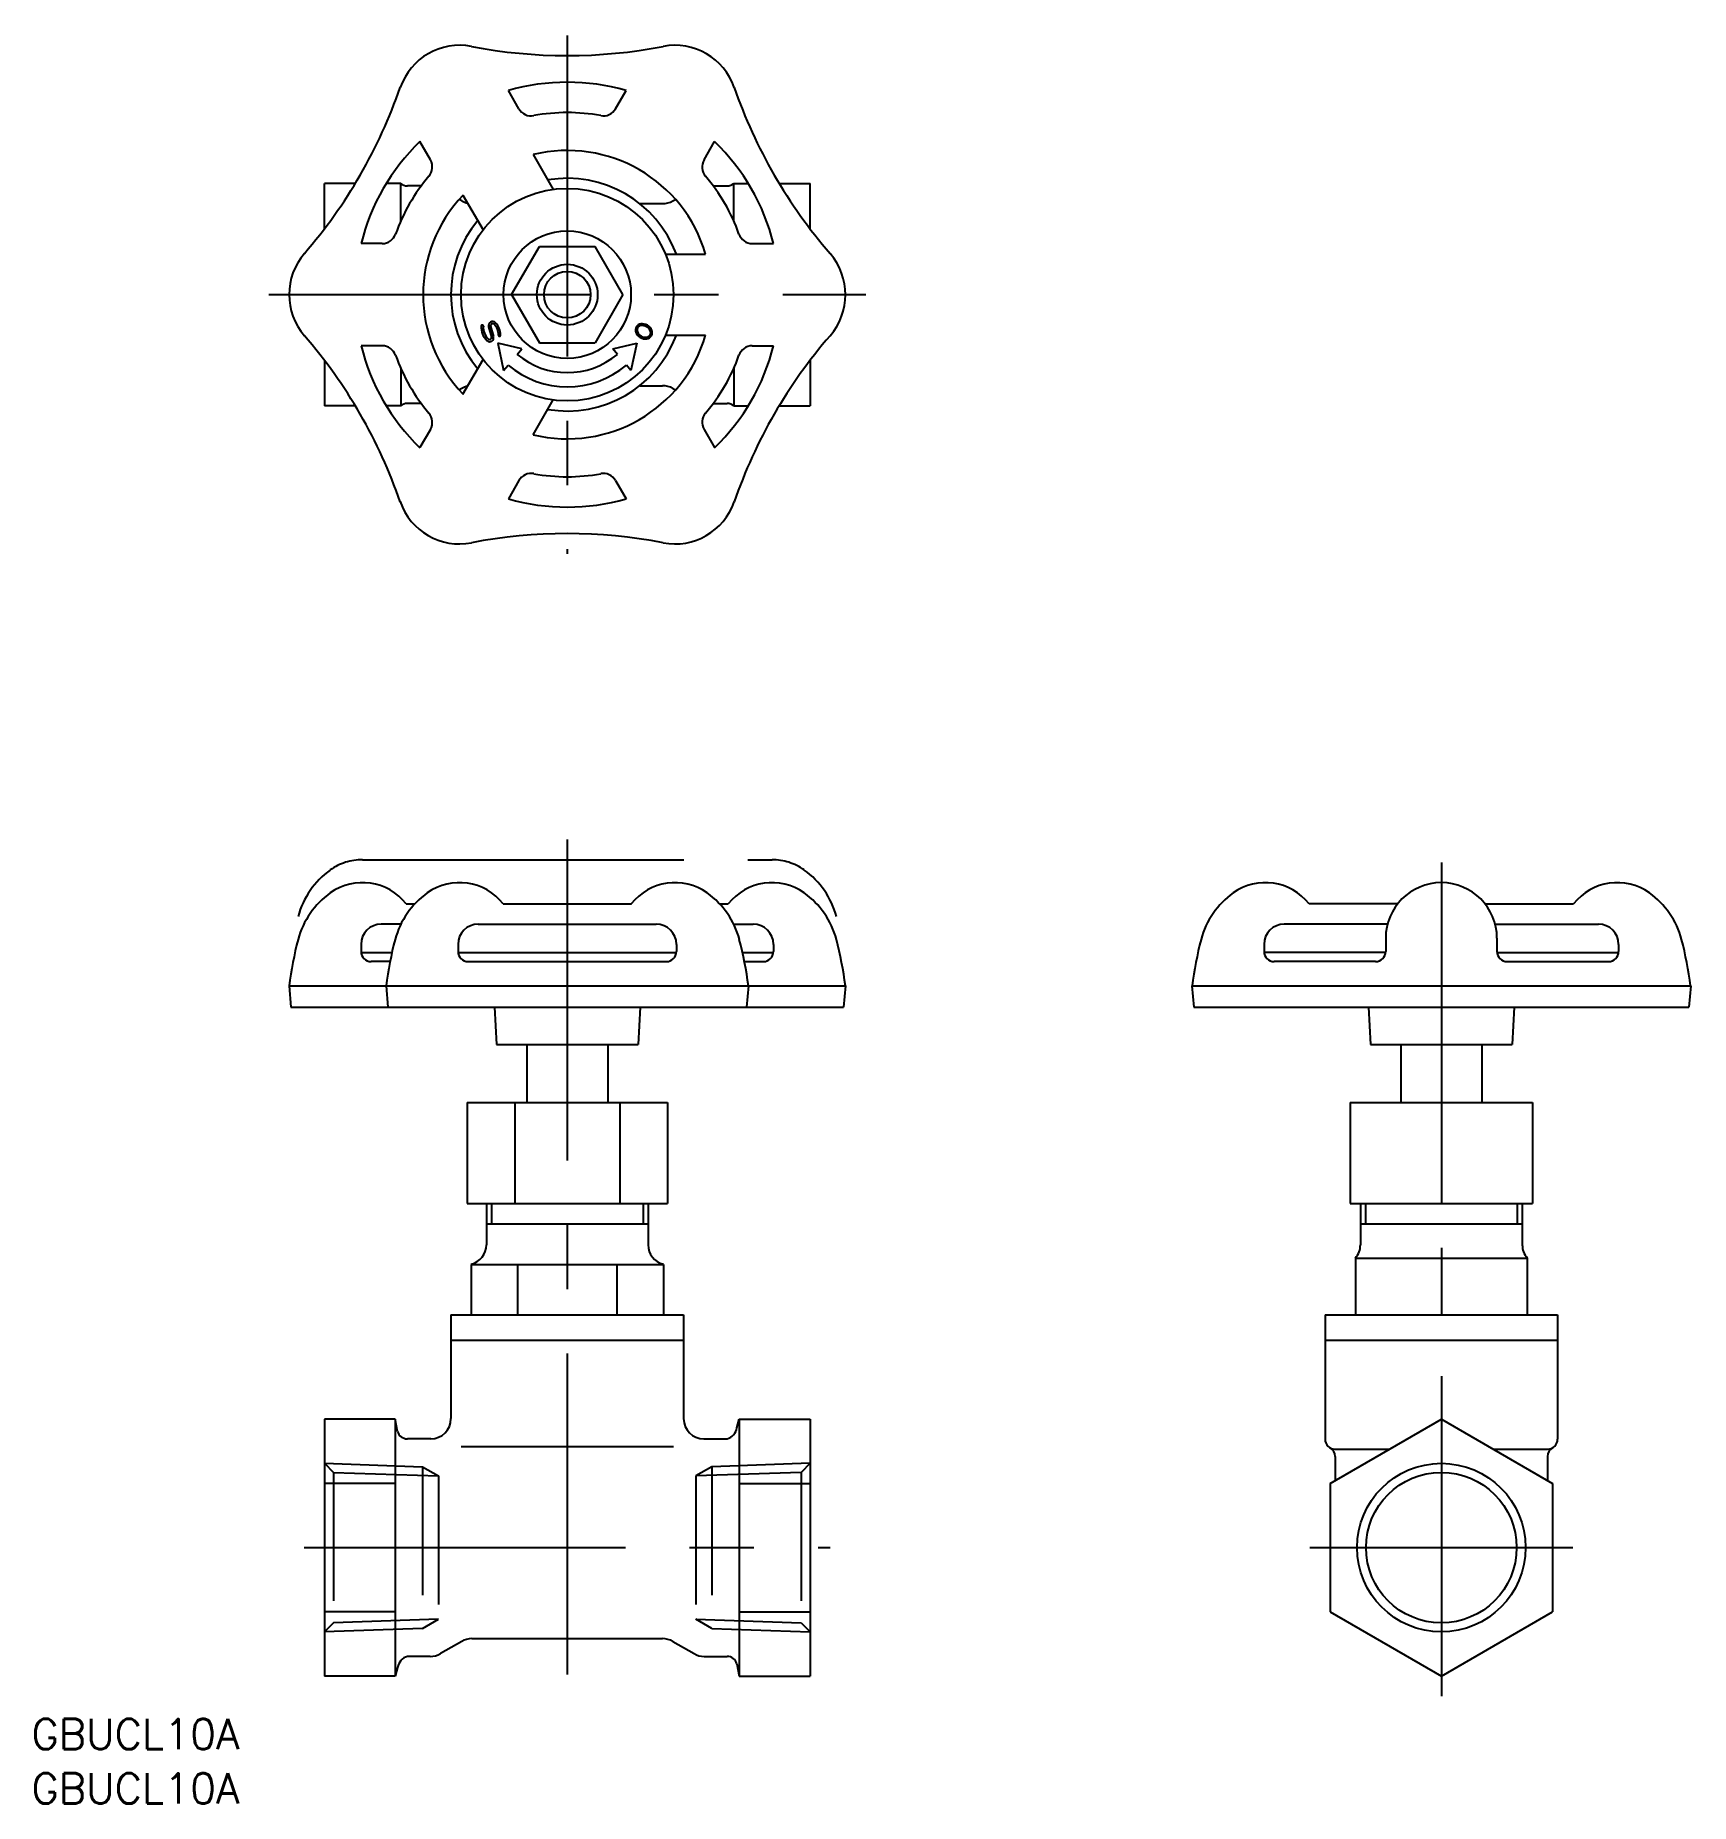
# Model space of a CAD drawing. Extents: x -139 to 25, y -25 to 149.
import ezdxf

# ---------------------------------------------------------------- set-up
doc = ezdxf.new("R2010")
doc.units = 0
for name, pattern in [('CENTER', [50.8, 31.75, -6.35, 6.35, -6.35]), ('DASHED', [19.05, 12.7, -6.35]), ('PHANTOM', [63.5, 31.75, -6.35, 6.35, -6.35, 6.35, -6.35])]:
    doc.linetypes.add(name, pattern=pattern)
doc.layers.get('0').update_dxf_attribs({"linetype": 'CONTINUOUS'})
doc.layers.add('CENTER', color=1, linetype='CENTER')
doc.styles.get("Standard").update_dxf_attribs({"font": 'txt.shx', "height": 3, "bigfont": 'bigfont.shx'})

msp = doc.modelspace()

# ---------------------------------------------------------------- linework, layer by layer
at = {"color": 7, "linetype": 'CONTINUOUS'}
for p, q in [((-91.19, 142.22), (-92.23, 144.03)), ((-81.64, 142.22), (-80.59, 144.03)), ((-99.93, 137.17), (-100.98, 138.98)), ((-72.89, 137.17), (-71.85, 138.98)), ((-89.79, 137.7), (-87.8, 134.26)), ((-110.41, 130.35), (-110.41, 134.85)), ((-107.36, 134.85), (-110.41, 134.85)), ((-102.88, 134.85), (-104.3, 134.85)), ((-102.88, 131.13), (-102.88, 134.85)), ((-100.85, 134.6), (-102.22, 134.6)), ((-71.98, 134.6), (-70.61, 134.6)), ((-69.95, 134.85), (-68.52, 134.85)), ((-69.95, 131.13), (-69.95, 134.85)), ((-65.47, 134.85), (-62.41, 134.85)), ((-62.41, 130.35), (-62.41, 134.85)), ((-96.85, 133.12), (-97.11, 133.27)), ((-96.72, 133.7), (-94.73, 130.26)), ((-79.25, 132.85), (-76.98, 132.85)), ((-75.98, 133.12), (-75.72, 133.27)), ((-104.71, 128.9), (-106.8, 128.9)), ((-91.91, 123.85), (-89.16, 128.62)), ((-89.16, 128.62), (-83.66, 128.62)), ((-80.91, 123.85), (-83.66, 128.62)), ((-76.7, 127.85), (-72.74, 127.85)), ((-68.12, 128.9), (-66.03, 128.9)), ((-91.91, 123.85), (-89.16, 119.09)), ((-80.91, 123.85), (-83.66, 119.09)), ((-94.2, 120.67), (-93.91, 119.64)), ((-93.99, 120.73), (-93.71, 119.7)), ((-90.91, 118.49), (-93.29, 119.04)), ((-93.29, 119.04), (-92.71, 116.35)), ((-89.16, 119.09), (-83.66, 119.09)), ((-81.91, 118.49), (-79.53, 119.04)), ((-79.53, 119.04), (-80.11, 116.35)), ((-76.7, 119.85), (-72.74, 119.85)), ((-110.41, 117.35), (-110.41, 112.85)), ((-104.71, 118.8), (-106.8, 118.8)), ((-96.72, 114.01), (-94.73, 117.45)), ((-91.36, 117.95), (-90.91, 118.49)), ((-81.46, 117.95), (-81.91, 118.49)), ((-68.12, 118.8), (-66.03, 118.8)), ((-62.41, 117.35), (-62.41, 112.85)), ((-102.88, 116.58), (-102.88, 112.85)), ((-92.71, 116.35), (-92.26, 116.88)), ((-80.11, 116.35), (-80.56, 116.88)), ((-69.95, 116.58), (-69.95, 112.85)), ((-96.85, 114.59), (-97.11, 114.43)), ((-79.25, 114.85), (-76.98, 114.85)), ((-75.98, 114.59), (-75.72, 114.43)), ((-107.36, 112.85), (-110.41, 112.85)), ((-102.88, 112.85), (-104.3, 112.85)), ((-100.85, 113.1), (-102.22, 113.1)), ((-89.79, 110.01), (-87.8, 113.45)), ((-71.98, 113.1), (-70.61, 113.1)), ((-69.95, 112.85), (-68.52, 112.85)), ((-65.47, 112.85), (-62.41, 112.85)), ((-99.93, 110.53), (-100.98, 108.73)), ((-72.89, 110.53), (-71.85, 108.73)), ((-91.19, 105.48), (-92.23, 103.68)), ((-81.64, 105.48), (-80.59, 103.68)), ((-102.33, 63.63), (-101.49, 63.63)), ((-92.74, 63.63), (-80.07, 63.63)), ((-71.34, 63.63), (-70.49, 63.63)), ((-4.32, 63.63), (-13.06, 63.63)), ((4.32, 63.63), (13.06, 63.63)), ((-102.86, 61.63), (-104.8, 61.63)), ((-95.21, 61.63), (-77.62, 61.63)), ((-69.96, 61.63), (-68.03, 61.63)), ((-5.32, 61.63), (-15.53, 61.63)), ((5.32, 61.63), (15.53, 61.63)), ((-106.8, 59.63), (-106.8, 58.93)), ((-97.21, 59.63), (-97.21, 58.93)), ((-75.62, 59.63), (-75.62, 58.93)), ((-66.03, 59.63), (-66.03, 58.93)), ((-17.53, 59.63), (-17.53, 58.93)), ((-5.5, 60.23), (-5.5, 58.93)), ((5.5, 60.23), (5.5, 58.93)), ((17.53, 59.63), (17.53, 58.93)), ((-106.79, 58.83), (-103.74, 58.83)), ((-103.93, 57.93), (-105.8, 57.93)), ((-97.2, 58.83), (-75.63, 58.83)), ((-96.21, 57.93), (-76.62, 57.93)), ((-69.09, 58.83), (-66.03, 58.83)), ((-68.9, 57.93), (-67.03, 57.93)), ((-5.51, 58.83), (-17.53, 58.83)), ((-6.5, 57.93), (-16.53, 57.93)), ((5.51, 58.83), (17.53, 58.83)), ((6.5, 57.93), (16.53, 57.93)), ((-113.91, 55.53), (-58.91, 55.53)), ((-113.91, 55.53), (-113.73, 53.43)), ((-104.32, 55.53), (-104.14, 53.43)), ((-68.5, 55.53), (-68.69, 53.43)), ((-58.91, 55.53), (-59.1, 53.43)), ((-24.65, 55.53), (24.65, 55.53)), ((-24.65, 55.53), (-24.46, 53.43)), ((24.65, 55.53), (24.46, 53.43)), ((-113.73, 53.43), (-59.1, 53.43)), ((-93.61, 53.43), (-93.41, 49.73)), ((-79.22, 53.43), (-79.41, 49.73)), ((-24.46, 53.43), (24.46, 53.43)), ((-7.19, 53.43), (-7, 49.73)), ((7.19, 53.43), (7, 49.73)), ((-93.41, 49.73), (-79.41, 49.73)), ((-90.41, 49.73), (-90.41, 44)), ((-82.41, 49.73), (-82.41, 44)), ((-7, 49.73), (7, 49.73)), ((-4, 49.73), (-4, 44)), ((4, 49.73), (4, 44)), ((-96.31, 44), (-76.51, 44)), ((-96.31, 44), (-96.31, 34)), ((-91.61, 44), (-91.61, 34)), ((-81.22, 44), (-81.22, 34)), ((-76.51, 44), (-76.51, 34)), ((-9, 44), (9, 44)), ((-9, 44), (-9, 34)), ((0, 44), (0, 34)), ((9, 44), (9, 34)), ((-96.31, 34), (-76.51, 34)), ((-94.41, 34), (-94.41, 29.94)), ((-93.91, 34), (-93.91, 32)), ((-78.91, 34), (-78.91, 32)), ((-78.41, 34), (-78.41, 29.94)), ((-9, 34), (9, 34)), ((-8, 34), (-8, 29.94)), ((-7.5, 34), (-7.5, 32)), ((7.5, 34), (7.5, 32)), ((8, 34), (8, 29.94)), ((-94.41, 32), (-78.41, 32)), ((-8, 32), (8, 32)), ((-95.91, 28), (-76.91, 28)), ((-95.91, 28), (-95.91, 23)), ((-91.32, 28), (-91.32, 23)), ((-81.51, 28), (-81.51, 23)), ((-76.91, 28), (-76.91, 23)), ((-8.5, 28.61), (8.5, 28.61)), ((-8.5, 28.61), (-8.5, 23)), ((0, 28.61), (0, 23)), ((8.5, 28.61), (8.5, 23)), ((-97.91, 23), (-74.91, 23)), ((-97.91, 23), (-97.91, 12.75)), ((-74.91, 23), (-74.91, 12.75)), ((-11.5, 23), (11.5, 23)), ((-11.5, 23), (-11.5, 10.73)), ((11.5, 23), (11.5, 10.73)), ((-97.91, 20.5), (-74.91, 20.5)), ((-11.5, 20.5), (11.5, 20.5)), ((-110.41, 12.7), (-110.41, -12.7)), ((-103.41, 12.7), (-110.41, 12.7)), ((-103.18, 11.49), (-103.41, 12.7)), ((-103.41, 12.7), (-103.41, -12.7)), ((-69.64, 11.84), (-69.41, 12.7)), ((-69.41, 12.7), (-69.41, -12.7)), ((-69.41, 12.7), (-62.41, 12.7)), ((-62.41, 12.7), (-62.41, -12.7)), ((-11, 6.35), (0, 12.7)), ((0, 12.7), (11, 6.35)), ((-99.91, 10.75), (-102.22, 10.75)), ((-72.91, 10.75), (-70.61, 10.75)), ((-96.91, 10), (-75.91, 10)), ((-10.5, 9.73), (-5.14, 9.73)), ((-10.5, 9), (-10.5, 6.64)), ((5.14, 9.73), (10.5, 9.73)), ((10.5, 9), (10.5, 6.64)), ((-103.41, 6.35), (-110.41, 6.35)), ((-69.41, 6.35), (-62.41, 6.35)), ((-11, 6.35), (-11, -6.35)), ((11, 6.35), (11, -6.35)), ((-103.41, -6.35), (-110.41, -6.35)), ((-69.41, -6.35), (-62.41, -6.35)), ((-11, -6.35), (0, -12.7)), ((0, -12.7), (11, -6.35)), ((-96.85, -9.27), (-98.95, -10.48)), ((-95.85, -9), (-76.98, -9)), ((-75.98, -9.27), (-73.88, -10.48)), ((-103.18, -11.84), (-103.41, -12.7)), ((-99.95, -10.75), (-102.22, -10.75)), ((-72.88, -10.75), (-70.61, -10.75)), ((-69.64, -11.49), (-69.41, -12.7)), ((-103.41, -12.7), (-110.41, -12.7)), ((-69.41, -12.7), (-62.41, -12.7))]:
    msp.add_line(p, q, dxfattribs=at)
at = {"color": 3, "linetype": 'PHANTOM'}
msp.add_line((-106.65, 68), (-66.17, 68), dxfattribs=at)
at = {"color": 3, "linetype": 'DASHED'}
for p, q in [((-110.41, 8.33), (-100.71, 7.99)), ((-110.41, 8.33), (-109.53, 7.44)), ((-109.53, 7.44), (-109.53, -7.44)), ((-109.53, 7.44), (-99.13, 7.08)), ((-100.71, 7.99), (-100.71, -7.99)), ((-100.71, 7.99), (-99.13, 7.08)), ((-99.13, 7.08), (-99.13, -7.08)), ((-72.11, 7.99), (-73.69, 7.08)), ((-63.3, 7.44), (-73.69, 7.08)), ((-73.69, 7.08), (-73.69, -7.08)), ((-62.41, 8.33), (-72.11, 7.99)), ((-72.11, 7.99), (-72.11, -7.99)), ((-62.41, 8.33), (-63.3, 7.44)), ((-63.3, 7.44), (-63.3, -7.44)), ((-109.53, -7.44), (-110.41, -8.33)), ((-100.71, -7.99), (-110.41, -8.33)), ((-99.13, -7.08), (-109.53, -7.44)), ((-100.71, -7.99), (-99.13, -7.08)), ((-73.69, -7.08), (-63.3, -7.44)), ((-72.11, -7.99), (-73.69, -7.08)), ((-72.11, -7.99), (-62.41, -8.33)), ((-63.3, -7.44), (-62.41, -8.33))]:
    msp.add_line(p, q, dxfattribs=at)
at = {"color": 7, "linetype": 'CONTINUOUS'}
for centre, radius in [((-86.41, 123.85), 10.5), ((-86.41, 123.85), 6.3), ((-86.41, 123.85), 3), ((-86.41, 123.85), 2.3), ((0, 0), 7.44)]:
    msp.add_circle(centre, radius, dxfattribs=at)
at = {"color": 3, "linetype": 'CONTINUOUS'}
msp.add_circle((0, 0), 8.33, dxfattribs=at)
at = {"color": 7, "linetype": 'CONTINUOUS'}
for centre, radius, start, end in [((-97.06, 142.3), 6.2, 79.0175, 160.9237), ((-86.41, 197.48), 50, 259.0763, 280.9237), ((-75.76, 142.3), 6.2, 18.9961, 100.9237), ((-150.18, 160.67), 50, 319.0763, 340.9238), ((-86.41, 123.85), 21, 73.9147, 106.0854), ((-22.65, 160.67), 50, 199.0763, 220.9237), ((-89.98, 142.92), 1.4, 210, 280.581), ((-86.41, 123.85), 18, 79.419, 100.581), ((-82.85, 142.92), 1.4, 259.419, 329.9999), ((-86.41, 123.85), 21, 133.9147, 166.0853), ((-86.41, 123.85), 14.25, 16.3021, 103.6979), ((-86.41, 123.85), 21, 13.9147, 46.0854), ((-101.15, 136.47), 1.4, 319.419, 29.9999), ((-71.68, 136.47), 1.4, 150, 220.581), ((-86.41, 123.85), 18, 139.419, 160.581), ((-102.22, 135.6), 1, 228.5904, 270), ((-86.41, 123.85), 11.5, 20.3544, 99.6456), ((-86.41, 123.85), 18, 19.419, 40.581), ((-70.61, 135.6), 1, 270, 311.4096), ((-86.41, 123.85), 14.25, 136.3021, 223.6978), ((-95.85, 134.85), 2, 240, 258.288), ((-76.98, 134.85), 2, 270, 300), ((-86.41, 123.85), 11.5, 140.3544, 219.6456), ((-104.71, 130.3), 1.4, 270, 340.581), ((-68.12, 130.3), 1.4, 199.419, 269.9999), ((-107.71, 123.85), 6.2, 138.9626, 220.9237), ((-65.11, 123.85), 6.2, 319.0308, 40.9237), ((-94.81, 120.74), 0.105, 355.4284, 175.4284), ((-93.17, 120.61), 1.75, 175.4284, 228.3573), ((-93.17, 120.61), 1.54, 175.4284, 228.3573), ((-93.79, 120.78), 0.416, 44.0934, 195.625), ((-93.79, 120.78), 0.206, 44.0934, 195.625), ((-94.75, 119.85), 1.54, 359.9109, 44.0935), ((-94.75, 119.85), 1.75, 359.9109, 44.0935), ((-79.04, 120.36), 0.63, 151.3781, 202.8746), ((-79.06, 120.33), 0.63, 97.1256, 148.6418), ((-79.06, 120.33), 0.469, 97.1256, 148.1719), ((-79.01, 119.91), 1.05, 60.4858, 97.1253), ((-79.01, 119.91), 0.889, 60.5816, 97.1253), ((-79.02, 119.92), 0.889, 22.8749, 59.4345), ((-79.02, 119.92), 1.05, 22.8749, 59.5146), ((-150.18, 87.04), 50, 19.0763, 40.9237), ((-94.08, 119.59), 0.389, 228.3573, 15.625), ((-94.08, 119.59), 0.179, 228.3573, 15.625), ((-93.11, 119.85), 0.105, 179.9109, 0), ((-86.41, 123.85), 14.25, 256.3021, 343.6979), ((-86.41, 123.85), 11.5, 260.3543, 339.6456), ((-78.66, 120.52), 1.05, 202.8748, 239.5148), ((-79.04, 120.36), 0.469, 151.848, 202.8746), ((-78.66, 120.52), 0.889, 202.8748, 239.4319), ((-78.67, 120.53), 1.05, 240.4855, 277.1253), ((-78.67, 120.53), 0.889, 240.5782, 277.1253), ((-78.62, 120.11), 0.469, 277.1255, 328.1721), ((-78.62, 120.11), 0.63, 277.1255, 328.642), ((-78.63, 120.08), 0.469, 331.8482, 22.8748), ((-78.63, 120.08), 0.63, 331.3784, 22.8748), ((-22.65, 87.04), 50, 139.0763, 160.9237), ((-86.41, 123.85), 21, 193.9147, 226.0853), ((-104.71, 117.4), 1.4, 19.419, 89.9999), ((-86.41, 123.85), 18, 199.419, 220.581), ((-86.41, 123.85), 7.7, 230, 310), ((-86.41, 123.85), 18, 319.419, 340.581), ((-86.41, 123.85), 21, 313.9148, 346.0853), ((-68.12, 117.4), 1.4, 90, 160.581), ((-86.41, 123.85), 9.1, 230, 310), ((-95.85, 112.85), 2, 101.7128, 120), ((-76.98, 112.85), 2, 60, 90), ((-102.22, 112.1), 1, 90, 131.4096), ((-101.15, 111.23), 1.4, 330, 40.581), ((-71.68, 111.23), 1.4, 139.419, 209.9999), ((-70.61, 112.1), 1, 48.5904, 90), ((-89.98, 104.78), 1.4, 79.419, 149.9999), ((-86.41, 123.85), 18, 259.419, 280.581), ((-82.85, 104.78), 1.4, 30, 100.581), ((-97.06, 105.41), 6.2, 198.9772, 280.9237), ((-86.41, 123.85), 21, 253.9147, 286.0853), ((-75.76, 105.41), 6.2, 259.0069, 340.9237), ((-86.41, 50.23), 50, 79.0763, 100.9237), ((-105.08, 58.03), 8.2, 125.4849, 165.303), ((-106.65, 60.23), 5.5, 38.1834, 125.4492), ((-95.49, 58.03), 8.2, 125.4849, 165.303), ((-97.06, 60.23), 5.5, 38.1834, 125.4492), ((-75.76, 60.23), 5.5, 54.5508, 141.8166), ((-77.33, 58.03), 8.2, 14.697, 54.515), ((-66.17, 60.23), 5.5, 54.5508, 141.8166), ((-67.74, 58.03), 8.2, 14.697, 54.515), ((-15.82, 58.03), 8.2, 125.4849, 165.303), ((-17.39, 60.23), 5.5, 38.1834, 125.4492), ((0, 60.23), 5.5, 0, 180), ((17.39, 60.23), 5.5, 54.5508, 141.8166), ((15.82, 58.03), 8.2, 14.697, 54.515), ((-104.8, 59.63), 2, 90, 180), ((-95.21, 59.63), 2, 90, 180), ((-77.62, 59.63), 2, 0, 90), ((-68.03, 59.63), 2, 0, 90), ((-15.53, 59.63), 2, 90, 180), ((15.53, 59.63), 2, 0, 90), ((-76.64, 50.61), 37.6, 165.3627, 172.4856), ((-67.05, 50.61), 37.6, 165.3627, 172.4855), ((-105.78, 50.61), 37.6, 7.5145, 14.6373), ((-96.18, 50.61), 37.59, 7.514, 14.6374), ((12.63, 50.61), 37.6, 165.3629, 172.4851), ((-12.63, 50.61), 37.6, 7.5145, 14.6373), ((-105.8, 58.93), 1, 180, 270), ((-96.21, 58.93), 1, 180, 270), ((-76.62, 58.93), 1, 270, 0), ((-67.03, 58.93), 1, 270, 0), ((-16.53, 58.93), 1, 180, 270), ((-6.5, 58.93), 1, 270, 360), ((6.5, 58.93), 1, 180, 270), ((16.53, 58.93), 1, 270, 0), ((-96.41, 29.94), 2, 284.4775, 0), ((-76.41, 29.94), 2, 180, 255.5224), ((-10, 29.94), 2, 318.5904, 0), ((10, 29.94), 2, 180, 221.4096), ((-99.91, 12.75), 2, 270, 360), ((-72.91, 12.75), 2, 180, 270), ((-102.22, 11.75), 1, 195, 270), ((-71.01, 12.08), 1.39, 286.8882, 350.1696), ((-10.5, 10.73), 1, 180, 270), ((10.5, 10.73), 1, 270, 360), ((-11.5, 9), 1, 360, 60), ((11.5, 9), 1, 120, 180), ((-99.95, -8.75), 2, 270, 300), ((-95.85, -11), 2, 90, 120), ((-76.98, -11), 2, 60, 90), ((-72.88, -8.75), 2, 240, 270), ((-101.81, -12.08), 1.39, 106.888, 170.1696), ((-70.61, -11.75), 1, 15, 90)]:
    msp.add_arc(centre, radius, start, end, dxfattribs=at)
at = {"color": 3, "linetype": 'PHANTOM'}
for centre, radius, start, end in [((-105.08, 60.3), 8.2, 125.4849, 165.303), ((-106.65, 62.5), 5.5, 90, 125.4492), ((-66.17, 62.5), 5.5, 54.5508, 90), ((-67.74, 60.3), 8.2, 14.697, 54.515)]:
    msp.add_arc(centre, radius, start, end, dxfattribs=at)
at = {"layer": 'CENTER', "color": 1, "linetype": 'CENTER'}
for p, q in [((-86.41, 149.48), (-86.41, 98.23)), ((-115.91, 123.85), (-56.91, 123.85)), ((-86.41, 70), (-86.41, -14.35)), ((0, 67.73), (0, -14.7)), ((-112.41, 0), (-60.41, 0)), ((-13, 0), (13, 0))]:
    msp.add_line(p, q, dxfattribs=at)

# ---------------------------------------------------------------- texts
at = {"color": 7, "linetype": 'CONTINUOUS'}
for p in [(-139.38, -19.94), (-139.38, -25.31)]:
    msp.add_text('GBUCL10A', height=3, dxfattribs=at).set_placement(p)

doc.saveas('drawing.dxf')
